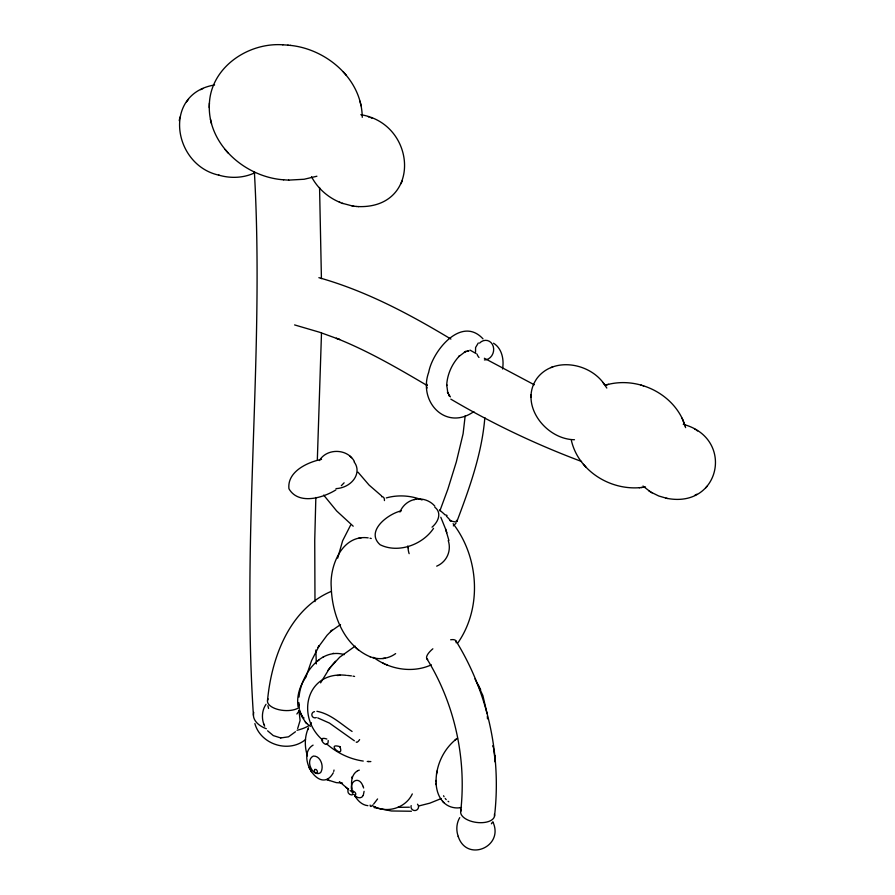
<?xml version="1.0" encoding="UTF-8"?>
<svg xmlns="http://www.w3.org/2000/svg" width="895" height="895" viewBox="0 0 895 895"><rect width="100%" height="100%" fill="white"/><g stroke="black" fill="none" stroke-linecap="round" stroke-linejoin="round"><path stroke-width="1.34" d="M364.108 791.337L363.247 795.409M321.495 333.119L317.333 459.784M574.467 439.725C545.793 439.423 518.787 404.596 536.821 378.574C553.132 356.557 589.033 362.732 603.745 383.463M283.592 179.805C244.85 177.087 206.644 143.894 209.408 103.048C211.41 66.778 248.62 42.311 282.921 44.806M209.251 107.59L209.408 103.048M530.959 397.235L531.037 394.762M315.845 497.475L314.738 540.256L314.984 601.597M436.055 781.749C435.91 765.001 444.009 748.086 457.569 738.129M495.002 761.858L495.024 758.501M263.991 724.603C261.396 718.036 261.989 710.149 266.039 704.287M297.677 728.519L300.082 720.52L299.087 711.335M458.397 836.847C455.969 830.672 456.327 823.366 459.728 817.627M458.184 836.322C466.53 862.702 504.198 846.927 493.022 822.248M473.858 411.599C445.643 431.424 417.999 401.586 428.716 372.242C432.553 351.03 461.361 315.264 483.009 338.869M465.165 415.918L463.095 433.784L456.327 461.909L447.869 489.173L439.881 510.855M484.844 417.585C481.957 453.474 469.584 487.887 456.953 521.337M214.599 84.969C161.961 93.673 172.936 165.497 219.174 175.219M494.51 816.162C501.536 755.816 488.088 692.853 456.07 641.111M460.69 811.519C466.698 758.915 454.828 704.007 426.949 658.899M267.527 700.416C271.465 658.093 289.175 609.282 331.083 591.45M299.019 697.06C300.843 675.58 319.94 647.409 344.351 654.614M502.554 368.964C504.142 359.689 502.084 348.513 493.537 343.21M179.246 120.702L179.47 119.292M179.582 118.565L179.817 117.167M436.503 774.13L436.749 772.721M436.782 772.452L437.028 771.065M333.734 771.434L334.025 770.036M337.695 558.133L342.628 540.781L350.549 525.275M306.235 676.184L311.594 660.599L319.235 645.653L318.016 647.532L327.111 635.204L332.146 630.136L330.49 631.613L340.536 624.531M308.506 727.78C304.501 736.551 304.423 746.799 307.444 755.883M333.298 772.765C320.354 796.326 294.947 755.581 313.082 745.132M358.28 206.588C421.892 208.781 417.204 123.79 360.83 114.694M377.578 798.966L373.595 804.146M307.634 729.872L307.969 729.056M399.942 512.063C402.381 505.832 407.975 500.931 414.53 499.511M400.938 183.732L401.508 182.479M401.631 182.2L402.213 180.935M320.6 682.863L329.595 668.229M412.304 793.921C405.916 807.682 387.96 813.477 374.535 806.697M354.711 795.152C356.546 797.948 361.468 799.168 363.157 795.554M433.549 528.33C422.731 544.742 398.163 553.725 380.073 544.719C365.104 531.283 388.038 513.764 401.284 510.855M491.389 823.803L492.272 822.371M299.433 710.44L296.871 714.009M319.358 460.589C326.809 448.059 347.204 448.429 354.241 461.216M310.207 724.592L311.415 722.757M457.916 642.834C482.327 607.683 478.937 557.137 453.094 523.676M306.168 676.799C299.959 685.313 296.424 696.209 298.057 706.759M329.83 667.938L339.708 657.187L355.181 646.123M327.839 670.512L333.443 663.587M186.518 101.873L187.357 100.811M187.704 100.374L188.521 99.334M456.002 523.217L453.34 525.902M667.469 498.448C720.609 508.36 734.896 437.968 683.254 424.331M478.31 342.975L475.592 347.506L475.525 352.227M295.473 731.752L288.503 736.82L280.728 737.95M333.667 663.329L335.513 661.26M344.116 482.819L341.331 485.672M705.64 487.864L707.397 486.019M317.412 661.17L319.336 659.626M454.638 740.4L456.562 738.856M314.805 769.465C312.165 773.672 320.533 775.439 321.428 770.975C323.744 765.438 320.276 755.716 313.328 756.062C306.683 759.273 309.838 770.203 315.51 773.123C319.123 774.869 317.188 768.212 314.928 769.409M354.621 795.498C358.392 794.357 352.115 788.495 352.406 793.227M305.553 739.538C288.85 753.456 260.68 744.55 254.874 723.585M357.083 771.076C351.478 774.734 350.784 782.487 352.104 788.495M395.635 653.607C389.594 658.071 381.606 659.704 374.289 657.982M335.838 489.923C322.771 498.101 298.326 505.116 288.94 488.748C287.038 471.62 307.488 462.189 321.54 459.336M323.05 657.143L323.643 656.818M694.878 495.237L696.937 494.208M200.637 89.679L203.076 88.471M255.243 172.556C243.943 178.139 230.53 178.642 218.548 175.051M357.553 770.808L359.298 770.114M441.358 798.508L429.846 803.162L418.759 805.97M431.334 664.851C412.573 673.398 389.795 669.549 373.528 657.366M550.828 367.61L552.819 366.838M326.552 779.679L327.447 779.377M316.897 176.237L304.132 179.257L288.582 180.119M606.877 384.76L605.658 385.085C617.382 381.628 630.091 381.863 641.782 385.32M607.403 384.615L608.522 384.313M386.293 497.922C398.029 494.611 410.783 495.472 422.093 499.947M368.181 537.861C342.181 534.304 329.461 565.841 331.251 587.333C332.023 614.272 343.803 645.653 370.284 656.829M415.325 499.354C422.429 497.888 430.137 500.652 434.836 506.145M414.105 499.6L415.895 499.231M443.383 802.121C447.869 807.01 455.04 808.879 461.451 807.503M332.996 653.417L333.578 653.316M460.276 807.704L460.869 807.603M645.496 486.936C623.479 490.818 599.818 482.528 584.871 465.948M359.007 538.018L361.558 537.649M384 658.362L385.297 658.172M382.747 658.541L383.91 658.384M346.376 675.345C306.291 670.467 295.417 716.649 322.748 740.154M639.22 487.708L639.869 487.641M641.033 487.529L641.793 487.462M337.404 675.524L338.489 675.434M339.35 675.367L340.335 675.289M411.42 811.239L391.462 810.982L374.009 807.547M409.373 807.212L397.995 807.335M342.517 783.08L336.274 782.622L328.789 780.283M368.337 761.522L370.854 761.589M282.742 44.795L288.045 45.142M288.761 180.13L283.458 179.794M367.241 761.455L369.053 761.555M356.769 206.488L358.47 206.611M347.495 675.434L351.399 675.87M367.912 805.668C361.949 805.142 357.34 800.365 354.644 795.364M356.848 206.499L353.626 206.141M280.773 737.95L273.299 735.6L267.605 730.801M290.383 45.388C326.742 49.147 361.916 79.152 362.251 117.334M287.91 45.119L290.674 45.421M316.908 711.29C330.591 713.841 340.917 723.965 352.082 731.461M342.214 203.254L352.261 205.928M363.258 761.063C349.587 759.139 336.677 752.784 326.373 743.644M352.026 205.884L353.749 206.152M468.242 350.963L467.224 350.784L468.924 350.885L464.449 351.959L465.769 351.31L458.855 356.534L459.538 355.852C451.975 363.806 447.164 374.513 446.672 385.521L446.672 384.66L447.903 393.408L447.433 392.178L450.386 396.888M651.09 492.228L658.742 495.987L666.473 498.246M352.988 676.139L354.577 676.441M666.048 498.168L667.804 498.504M371.246 538.51L370.015 538.208M370.015 656.74L373.058 657.691M372.946 657.668L374.602 658.06M294.589 324.919L319.705 332.28L339.664 339.529L336.352 338.288C368.136 350.941 397.772 368.203 427.172 385.532M317.703 717.879L329.438 723.082L354.364 740.791M642.767 385.622C659.995 390.869 675.401 403.209 682.818 419.8M641.033 385.096L643.628 385.868M318.877 277.674C365.876 290.886 409.272 313.988 450.901 339.06M368.27 116.742L369.064 117.044M370.955 117.782L371.906 118.151M311.516 176.729C317.635 188.386 328.129 197.605 340.324 202.516M339.362 202.147L342.998 203.557M581.593 461.496C536.306 444.558 492.485 423.738 450.845 399.148M382.825 663.038L384.593 663.844M385.767 664.37L387.3 665.074M328.017 779.925L327.257 779.579L329.438 780.585M373.002 805.981L375.184 806.988M534.293 384.783L484.352 358.257M467.593 350.795L468.454 351.243M470.02 350.102L475.995 353.503M694.52 429.007L695.482 429.611M696.556 430.282L697.608 430.942M642.968 486.03L650.016 491.545M309.446 725.655L310.453 726.281M648.965 490.896L652.052 492.821M350.102 790.542L352.294 792.053M326.832 739.035C314.425 734.862 328.554 751.699 328.185 740.512M448.048 801.26L448.798 801.786M308.719 725.14L306.157 722.891M381.662 495.975L369.098 485.09L358.011 472.18M339.395 781.615L347.842 788.831M345.694 787.208L348.054 788.998M339.876 746.631C324.751 742.224 345.123 760.191 339.876 746.631L340.212 746.933M353.201 526.193L336.665 510.967L323.688 495.103M439.512 509.971L444.233 514.021M303.304 717.432L304.031 718.047M356.031 647.946L358.682 650.206M349.609 455.902L350.37 456.607M350.784 456.987L351.578 457.725M435.999 780.44C435.966 788.036 437.789 796.203 443.148 801.875M299.612 709.925L301.783 716.515L305.922 722.657M442.477 801.17L444.021 802.793M305.251 721.952L306.795 723.563M446.415 516.124L451.024 521.103M571.346 440.295C573.46 449.726 578.136 458.531 584.625 465.668M583.395 464.304L586.068 467.279M343.21 71.768L346.421 75.437M225.081 149.487L228.292 153.157M301.615 715.553L302.622 716.75L298.874 710.16M445.195 798.452L446.202 799.649M602.984 382.467L606.821 388.038M603.868 383.631L604.651 384.66M362.833 785.799C358.19 774.03 347.003 783.718 353.089 792.679M355.427 796.707L355.852 797.389M355.046 796.091L355.483 796.807M310.576 770.416L311.382 771.714M474.988 678.857L482.875 695.549L487.093 713.583M443.551 795.756L444.065 796.74M478.019 684.261L479.228 686.823M479.451 687.282L480.682 689.888M263.79 724.077L264.663 726.169M309.502 768.29L309.793 768.939M309.133 767.507L309.435 768.167M440.81 517.265L445.565 528.99L448.921 540.513M683.042 420.337L684.384 423.682M682.091 418.166L685.615 427.631M363.034 786.257L363.627 787.992M492.91 821.979L493.223 822.774M492.642 745.815L493.145 747.157M684.563 424.219L685.167 425.919M445.565 528.99L446.135 530.679M446.247 530.992L446.818 532.715M352.988 791.594L352.54 790.117M306.974 754.429L307.276 755.369M493.57 748.544L495.08 759.81M407.717 546.051L408.221 547.852M267.873 705.719L268.578 708.482M351.78 776.994L352.003 777.945M359.991 101.18L361.077 105.8M210.415 119.124L211.511 123.745M298.829 702.519L299.322 708.471M487.35 716.291L487.484 718.797M494.913 755.514L494.957 756.823M436.122 783.427L436.178 784.736M298.896 704.208L298.952 705.506M319.56 187.491L321.428 278.647M315.857 650.005L316.327 663.922M253.43 715.273C241.359 534.17 264.685 353.156 254.381 172.03M427.004 384.268L427.016 385.13M427.016 387.143L427.027 388.106M456.349 520.342A9.879 1.924 21.9 0 1 449.771 520.566M444.479 514.58A9.879 1.924 21.9 0 1 447.041 515.43M479.552 343.121A9.879 8.491 -76.3 0 1 493.268 346.466A9.879 8.491 -76.3 0 1 484.419 359.935M478.993 357.474A9.879 8.491 -76.3 0 1 477.046 354.107M308.596 725.879A32.343 17.721 -2.4 0 1 297.028 730.286M266.363 728.765A32.343 17.721 -2.4 0 1 253.755 712.42M450.655 639.768A17.072 5.817 -31.6 0 1 456.181 642.8M427.709 659.537A17.072 5.817 -31.6 0 1 432.856 648.797M494.398 814.103A17.072 8.715 7.4 0 1 476.442 822.415A17.072 8.715 7.4 0 1 461.317 809.774M298.169 708.079A17.072 8.223 4.9 0 1 276.947 709.176A17.072 8.223 4.9 0 1 268.12 698.905M381.583 496.714A20.663 6.545 -55.3 0 1 384.436 500.585M354.107 461.909A20.663 16.535 -12.9 0 1 354.263 478.926A20.663 16.535 -12.9 0 1 335.994 488.648M448.238 540.558A20.663 20.596 42.1 0 1 436.693 566.155M409.149 553.669A20.663 20.596 42.1 0 1 408.075 547.897M434.847 507.286A20.663 13.459 -24.6 0 1 432.028 527.2M353.637 794.335A3.77 3.714 44.2 0 1 348.58 788.887M372.454 805.064A3.77 1.398 -70.9 0 1 370.116 805.053M417.495 804.202A3.77 3.759 42.2 0 1 417.775 809.058A3.77 3.759 42.2 0 1 413.031 810.109A3.77 3.759 42.2 0 1 411.174 805.612M359.6 739.594A3.144 1.152 -54 0 1 356.176 742.033M316.293 717.577A3.144 3.132 8.7 0 1 311.963 715.631A3.144 3.132 8.7 0 1 314.503 711.648M449.424 395.97L448.563 394.93L449.469 396.093"/></g></svg>
